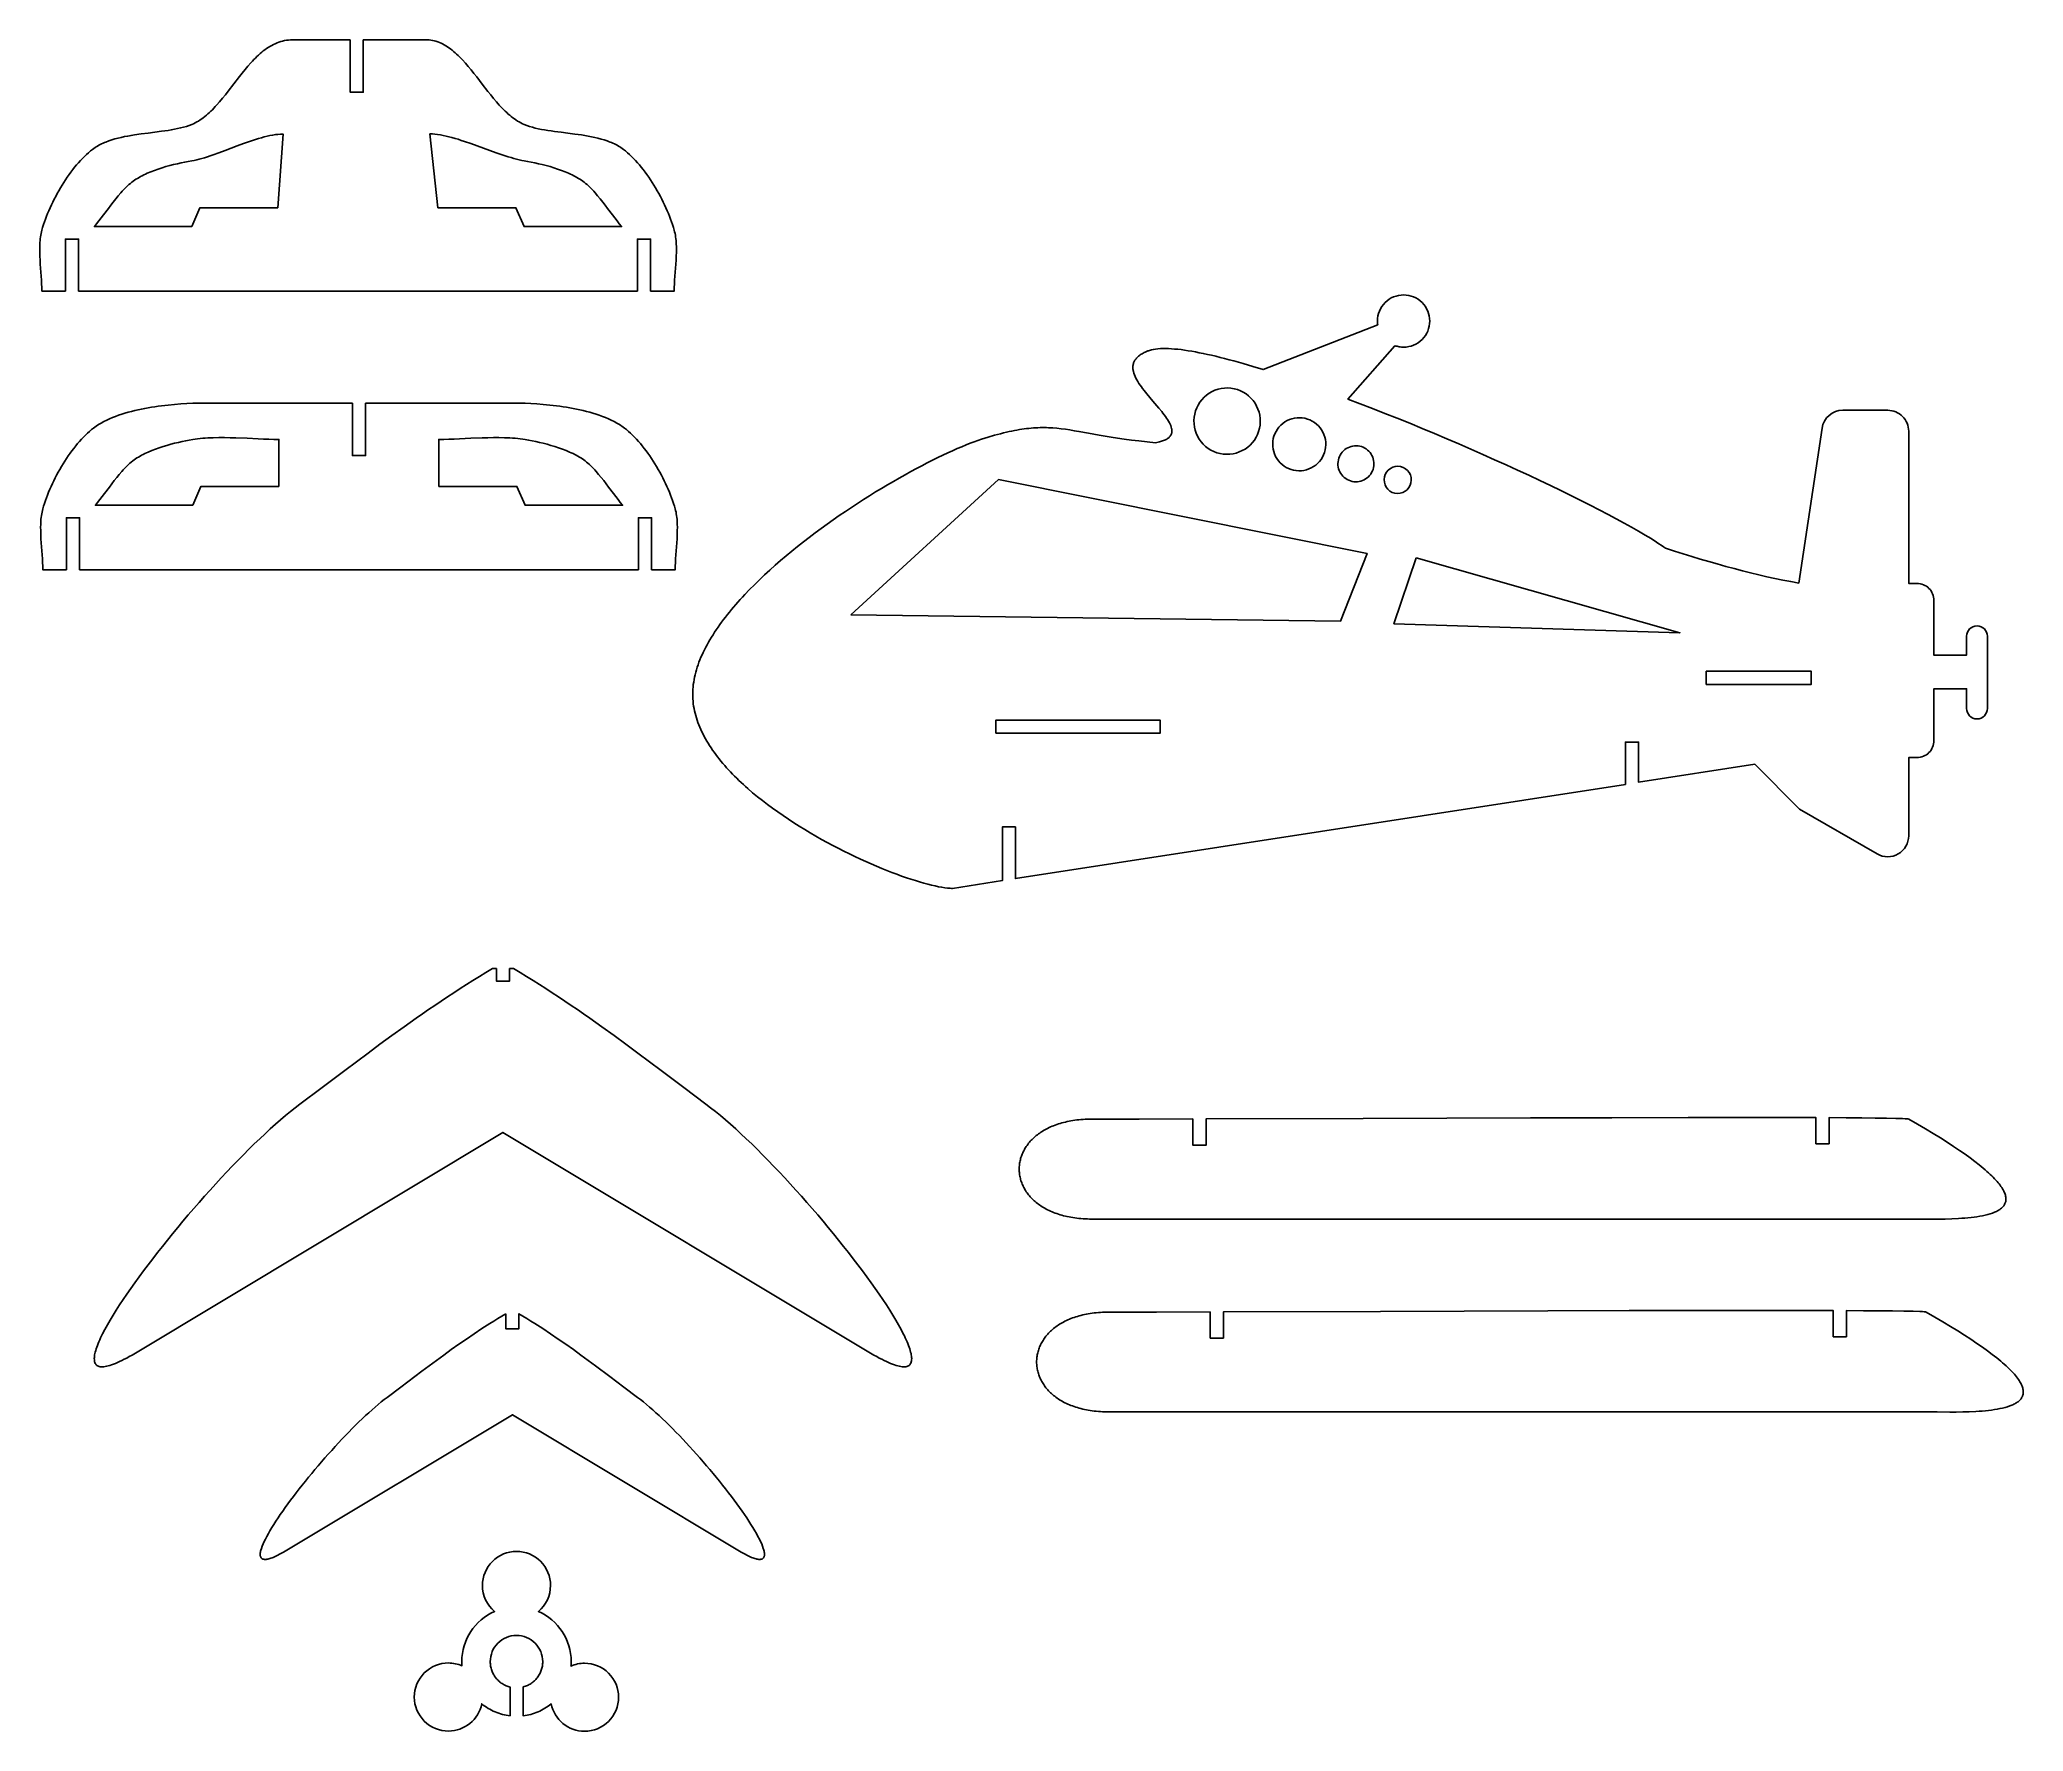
# Model space of a CAD drawing. Extents: x -210 to 243, y -195 to 192.
import ezdxf

# ---------------------------------------------------------------- set-up
doc = ezdxf.new("R2010")
doc.units = 0
doc.header["$MEASUREMENT"] = 0
doc.layers.add('LAYER_1', color=18, linetype='CONTINUOUS')

msp = doc.modelspace()

# ---------------------------------------------------------------- linework, layer by layer
at = {"layer": 'LAYER_1'}
for points in [[(-139.23, 191.45), (-139.23, 179.49), (-136.23, 179.49), (-136.23, 191.45), (-132.66, 191.47), (-128.8, 191.5), (-126.86, 191.51), (-124.99, 191.51), (-123.23, 191.5), (-121.62, 191.47), (-121.21, 191.45), (-120.81, 191.41), (-120.41, 191.34), (-120.01, 191.26), (-119.62, 191.15), (-119.23, 191.03), (-118.85, 190.88), (-118.47, 190.72), (-118.1, 190.54), (-117.73, 190.34), (-117.37, 190.13), (-117, 189.9), (-116.65, 189.65), (-116.29, 189.39), (-115.94, 189.12), (-115.59, 188.83), (-115.25, 188.53), (-114.9, 188.22), (-114.56, 187.9), (-114.22, 187.57), (-113.89, 187.23), (-113.55, 186.88), (-112.89, 186.15), (-112.24, 185.39), (-111.59, 184.61), (-110.95, 183.8), (-110.3, 182.99), (-109.03, 181.33), (-107.75, 179.68), (-107.1, 178.87), (-106.45, 178.08), (-105.8, 177.3), (-105.14, 176.55), (-104.81, 176.19), (-104.47, 175.84), (-104.14, 175.49), (-103.8, 175.16), (-103.45, 174.84), (-103.11, 174.52), (-102.76, 174.22), (-102.41, 173.93), (-102.06, 173.66), (-101.7, 173.4), (-101.34, 173.15), (-100.98, 172.91), (-100.61, 172.7), (-100.24, 172.5), (-99.86, 172.31), (-99.48, 172.15), (-98.87, 171.91), (-98.24, 171.69), (-97.58, 171.5), (-96.91, 171.32), (-96.22, 171.16), (-95.51, 171.01), (-94.79, 170.88), (-94.05, 170.75), (-93.31, 170.64), (-92.55, 170.53), (-91.02, 170.33), (-89.47, 170.14), (-87.91, 169.94), (-87.13, 169.84), (-86.36, 169.72), (-85.59, 169.6), (-84.83, 169.47), (-84.07, 169.33), (-83.33, 169.17), (-82.6, 168.99), (-81.88, 168.8), (-81.17, 168.59), (-80.48, 168.36), (-80.14, 168.24), (-79.81, 168.11), (-79.48, 167.97), (-79.16, 167.83), (-78.84, 167.68), (-78.52, 167.52), (-78.22, 167.36), (-77.91, 167.19), (-77.62, 167.01), (-77.33, 166.83), (-77.05, 166.63), (-76.77, 166.43), (-76.3, 166.07), (-75.84, 165.68), (-75.37, 165.26), (-74.91, 164.83), (-74.46, 164.37), (-74, 163.89), (-73.55, 163.39), (-73.11, 162.88), (-72.67, 162.35), (-72.23, 161.8), (-71.81, 161.23), (-71.39, 160.66), (-70.97, 160.07), (-70.57, 159.47), (-70.17, 158.85), (-69.78, 158.23), (-69.4, 157.61), (-69.03, 156.97), (-68.67, 156.33), (-68.32, 155.68), (-67.98, 155.03), (-67.65, 154.38), (-67.34, 153.73), (-67.04, 153.08), (-66.75, 152.42), (-66.48, 151.77), (-66.22, 151.13), (-65.97, 150.49), (-65.74, 149.85), (-65.53, 149.22), (-65.33, 148.6), (-65.15, 147.99), (-65.05, 147.61), (-64.97, 147.22), (-64.89, 146.82), (-64.83, 146.42), (-64.78, 146), (-64.73, 145.58), (-64.7, 145.15), (-64.68, 144.72), (-64.66, 144.28), (-64.65, 143.83), (-64.66, 142.93), (-64.69, 142.02), (-64.73, 141.09), (-64.86, 139.25), (-64.99, 137.43), (-65.06, 136.55), (-65.11, 135.69), (-65.14, 134.85), (-65.15, 134.05), (-70.56, 134.05), (-70.56, 145.93), (-73.56, 145.93), (-73.56, 134.05), (-99.48, 134.05), (-137.49, 134.05), (-175.45, 134.05), (-201.33, 134.05), (-201.33, 145.93), (-204.33, 145.93), (-204.33, 134.05), (-209.73, 134.05), (-209.75, 134.85), (-209.78, 135.69), (-209.83, 136.55), (-209.89, 137.43), (-210.03, 139.25), (-210.1, 140.17), (-210.15, 141.09), (-210.2, 142.02), (-210.23, 142.93), (-210.23, 143.83), (-210.22, 144.28), (-210.21, 144.72), (-210.18, 145.15), (-210.15, 145.58), (-210.11, 146), (-210.06, 146.42), (-209.99, 146.82), (-209.92, 147.22), (-209.83, 147.61), (-209.73, 147.99), (-209.55, 148.6), (-209.36, 149.22), (-209.14, 149.85), (-208.91, 150.49), (-208.67, 151.13), (-208.41, 151.77), (-208.14, 152.42), (-207.85, 153.08), (-207.55, 153.73), (-207.23, 154.38), (-206.91, 155.03), (-206.57, 155.68), (-206.22, 156.33), (-205.86, 156.97), (-205.49, 157.61), (-205.11, 158.23), (-204.72, 158.85), (-204.33, 159.47), (-203.92, 160.07), (-203.51, 160.66), (-203.09, 161.23), (-202.66, 161.8), (-202.23, 162.35), (-201.79, 162.88), (-201.34, 163.39), (-200.89, 163.89), (-200.44, 164.37), (-199.98, 164.83), (-199.52, 165.26), (-199.06, 165.68), (-198.6, 166.07), (-198.13, 166.43), (-197.85, 166.63), (-197.57, 166.83), (-197.28, 167.01), (-196.99, 167.19), (-196.69, 167.36), (-196.38, 167.53), (-196.07, 167.68), (-195.75, 167.83), (-195.42, 167.97), (-195.1, 168.11), (-194.43, 168.37), (-193.74, 168.6), (-193.03, 168.81), (-192.31, 169.01), (-191.58, 169.18), (-190.84, 169.34), (-190.09, 169.49), (-189.33, 169.62), (-188.56, 169.74), (-187.01, 169.97), (-185.46, 170.17), (-183.91, 170.36), (-182.38, 170.56), (-181.62, 170.67), (-180.88, 170.78), (-180.15, 170.9), (-179.42, 171.04), (-178.72, 171.18), (-178.02, 171.34), (-177.35, 171.51), (-176.69, 171.7), (-176.06, 171.91), (-175.45, 172.15), (-175.06, 172.31), (-174.67, 172.5), (-174.29, 172.7), (-173.92, 172.92), (-173.55, 173.15), (-173.18, 173.4), (-172.82, 173.66), (-172.47, 173.94), (-172.12, 174.23), (-171.77, 174.54), (-171.42, 174.85), (-171.08, 175.18), (-170.74, 175.51), (-170.4, 175.86), (-170.07, 176.22), (-169.74, 176.58), (-169.08, 177.34), (-168.43, 178.12), (-167.78, 178.92), (-167.14, 179.74), (-165.86, 181.4), (-164.58, 183.07), (-163.93, 183.89), (-163.27, 184.7), (-162.61, 185.48), (-161.93, 186.24), (-161.59, 186.61), (-161.25, 186.97), (-160.9, 187.32), (-160.55, 187.67), (-160.19, 188), (-159.83, 188.32), (-159.47, 188.63), (-159.1, 188.93), (-158.72, 189.21), (-158.35, 189.48), (-157.96, 189.74), (-157.58, 189.98), (-157.18, 190.2), (-156.78, 190.41), (-156.38, 190.6), (-155.96, 190.78), (-155.55, 190.94), (-155.12, 191.07), (-154.69, 191.19), (-154.25, 191.29), (-153.81, 191.37), (-153.35, 191.43), (-152.89, 191.46), (-152.42, 191.47), (-145.83, 191.47)], [(-155.75, 153.1), (-173.59, 153.1), (-175.45, 148.78), (-175.45, 148.8), (-197.72, 148.8), (-197.2, 149.41), (-196.68, 150.07), (-196.15, 150.75), (-195.61, 151.46), (-194.52, 152.92), (-193.97, 153.67), (-193.4, 154.4), (-192.83, 155.13), (-192.25, 155.84), (-191.66, 156.53), (-191.36, 156.86), (-191.05, 157.19), (-190.75, 157.5), (-190.44, 157.81), (-190.13, 158.11), (-189.82, 158.39), (-189.5, 158.66), (-189.18, 158.92), (-188.86, 159.16), (-188.53, 159.39), (-188.21, 159.6), (-187.87, 159.81), (-187.51, 160.01), (-187.15, 160.21), (-186.78, 160.4), (-186.4, 160.59), (-186.01, 160.78), (-185.62, 160.96), (-184.8, 161.3), (-183.96, 161.62), (-183.11, 161.93), (-182.24, 162.21), (-181.37, 162.48), (-180.49, 162.72), (-179.61, 162.95), (-178.75, 163.16), (-177.89, 163.35), (-177.06, 163.52), (-176.25, 163.67), (-175.46, 163.81), (-174.91, 163.91), (-174.33, 164.04), (-173.74, 164.18), (-173.13, 164.35), (-172.51, 164.53), (-171.88, 164.73), (-171.23, 164.95), (-170.57, 165.17), (-169.23, 165.66), (-167.85, 166.17), (-165.06, 167.23), (-163.65, 167.75), (-162.26, 168.25), (-161.57, 168.48), (-160.88, 168.7), (-160.2, 168.91), (-159.53, 169.11), (-158.87, 169.29), (-158.22, 169.45), (-157.58, 169.59), (-156.95, 169.71), (-156.34, 169.8), (-155.74, 169.87), (-155.16, 169.92), (-154.87, 169.93), (-154.59, 169.93)], [(-119.2, 153.1), (-101.34, 153.1), (-99.47, 148.78), (-99.47, 148.8), (-77.18, 148.8), (-77.7, 149.41), (-78.22, 150.07), (-78.75, 150.75), (-79.29, 151.46), (-80.38, 152.92), (-80.94, 153.67), (-81.5, 154.4), (-82.08, 155.13), (-82.66, 155.84), (-83.25, 156.53), (-83.55, 156.86), (-83.85, 157.19), (-84.16, 157.5), (-84.47, 157.81), (-84.78, 158.11), (-85.09, 158.39), (-85.41, 158.66), (-85.73, 158.92), (-86.05, 159.16), (-86.38, 159.39), (-86.71, 159.6), (-87.05, 159.81), (-87.4, 160.01), (-87.76, 160.21), (-88.13, 160.4), (-88.51, 160.59), (-88.9, 160.78), (-89.3, 160.96), (-90.11, 161.3), (-90.95, 161.62), (-91.81, 161.93), (-92.68, 162.21), (-93.55, 162.48), (-94.43, 162.72), (-95.31, 162.95), (-96.18, 163.16), (-97.03, 163.35), (-97.87, 163.52), (-98.68, 163.67), (-99.46, 163.81), (-100.02, 163.91), (-100.6, 164.04), (-101.2, 164.19), (-101.82, 164.35), (-102.46, 164.54), (-103.11, 164.74), (-103.78, 164.95), (-104.46, 165.18), (-105.86, 165.66), (-107.29, 166.18), (-110.21, 167.24), (-111.67, 167.77), (-113.13, 168.27), (-113.85, 168.5), (-114.57, 168.73), (-115.27, 168.94), (-115.97, 169.13), (-116.65, 169.31), (-117.32, 169.47), (-117.98, 169.62), (-118.62, 169.73), (-119.25, 169.83), (-119.86, 169.9), (-120.44, 169.95), (-120.73, 169.96), (-121.01, 169.96)], [(-138.72, 108.38), (-138.72, 96.41), (-135.72, 96.41), (-135.72, 108.38), (-99.26, 108.43), (-97.93, 108.34), (-96.54, 108.23), (-95.1, 108.11), (-93.61, 107.96), (-92.1, 107.79), (-91.34, 107.69), (-90.57, 107.58), (-89.8, 107.46), (-89.03, 107.33), (-88.26, 107.2), (-87.5, 107.05), (-86.73, 106.89), (-85.97, 106.71), (-85.22, 106.53), (-84.47, 106.33), (-83.73, 106.12), (-83, 105.89), (-82.29, 105.65), (-81.58, 105.39), (-80.89, 105.12), (-80.21, 104.83), (-79.55, 104.53), (-78.91, 104.2), (-78.29, 103.86), (-77.69, 103.5), (-77.39, 103.31), (-77.1, 103.12), (-76.82, 102.92), (-76.55, 102.72), (-76.08, 102.35), (-75.61, 101.96), (-75.15, 101.55), (-74.69, 101.11), (-74.23, 100.65), (-73.78, 100.18), (-73.33, 99.68), (-72.89, 99.16), (-72.45, 98.63), (-72.01, 98.08), (-71.58, 97.52), (-71.16, 96.94), (-70.75, 96.35), (-70.34, 95.75), (-69.94, 95.14), (-69.55, 94.52), (-69.17, 93.89), (-68.8, 93.25), (-68.44, 92.61), (-68.09, 91.97), (-67.76, 91.32), (-67.43, 90.67), (-67.12, 90.01), (-66.82, 89.36), (-66.53, 88.71), (-66.25, 88.06), (-65.99, 87.41), (-65.75, 86.77), (-65.52, 86.13), (-65.31, 85.5), (-65.11, 84.88), (-64.93, 84.27), (-64.83, 83.89), (-64.74, 83.5), (-64.67, 83.11), (-64.61, 82.7), (-64.55, 82.29), (-64.51, 81.86), (-64.48, 81.44), (-64.45, 81), (-64.44, 80.56), (-64.43, 80.12), (-64.44, 79.21), (-64.46, 78.3), (-64.51, 77.38), (-64.63, 75.53), (-64.77, 73.72), (-64.83, 72.83), (-64.88, 71.97), (-64.92, 71.14), (-64.93, 70.34), (-70.34, 70.34), (-70.34, 82.21), (-73.34, 82.21), (-73.34, 70.34), (-99.26, 70.33), (-137.26, 70.33), (-175.22, 70.33), (-201.11, 70.34), (-201.11, 82.21), (-204.11, 82.21), (-204.11, 70.34), (-209.51, 70.34), (-209.52, 71.14), (-209.56, 71.97), (-209.61, 72.83), (-209.67, 73.72), (-209.81, 75.53), (-209.87, 76.45), (-209.93, 77.38), (-209.98, 78.3), (-210, 79.21), (-210.01, 80.12), (-210, 80.56), (-209.98, 81), (-209.96, 81.44), (-209.93, 81.86), (-209.88, 82.29), (-209.83, 82.7), (-209.77, 83.11), (-209.69, 83.5), (-209.61, 83.89), (-209.51, 84.27), (-209.33, 84.88), (-209.13, 85.5), (-208.92, 86.13), (-208.69, 86.77), (-208.45, 87.41), (-208.19, 88.06), (-207.91, 88.71), (-207.63, 89.36), (-207.32, 90.01), (-207.01, 90.67), (-206.69, 91.32), (-206.35, 91.97), (-206, 92.61), (-205.64, 93.25), (-205.27, 93.89), (-204.89, 94.52), (-204.5, 95.14), (-204.1, 95.75), (-203.7, 96.35), (-203.28, 96.94), (-202.86, 97.52), (-202.44, 98.08), (-202, 98.63), (-201.56, 99.16), (-201.12, 99.68), (-200.67, 100.18), (-200.22, 100.65), (-199.76, 101.11), (-199.3, 101.55), (-198.84, 101.96), (-198.37, 102.35), (-197.91, 102.72), (-197.63, 102.92), (-197.35, 103.12), (-196.77, 103.5), (-196.17, 103.86), (-195.54, 104.2), (-194.9, 104.53), (-194.24, 104.83), (-193.57, 105.12), (-192.88, 105.39), (-192.17, 105.65), (-191.46, 105.89), (-190.73, 106.12), (-189.99, 106.33), (-189.25, 106.53), (-188.49, 106.71), (-187.73, 106.89), (-186.97, 107.05), (-186.2, 107.2), (-185.44, 107.33), (-184.67, 107.46), (-183.9, 107.58), (-183.13, 107.69), (-182.37, 107.79), (-180.86, 107.96), (-179.38, 108.11), (-177.94, 108.23), (-176.55, 108.34), (-175.22, 108.43)], [(-155.53, 89.38), (-173.37, 89.38), (-175.23, 85.07), (-175.23, 85.08), (-197.5, 85.08), (-196.98, 85.7), (-196.46, 86.35), (-195.93, 87.04), (-195.39, 87.74), (-194.3, 89.21), (-193.74, 89.95), (-193.18, 90.69), (-192.61, 91.41), (-192.03, 92.13), (-191.43, 92.81), (-191.13, 93.15), (-190.83, 93.47), (-190.53, 93.79), (-190.22, 94.09), (-189.91, 94.39), (-189.59, 94.67), (-189.28, 94.94), (-188.96, 95.2), (-188.64, 95.44), (-188.31, 95.67), (-187.98, 95.88), (-187.64, 96.09), (-187.29, 96.3), (-186.93, 96.49), (-186.56, 96.69), (-186.18, 96.88), (-185.79, 97.06), (-185.39, 97.24), (-184.58, 97.58), (-183.74, 97.91), (-182.89, 98.21), (-182.02, 98.49), (-181.14, 98.76), (-180.26, 99.01), (-179.39, 99.23), (-178.52, 99.44), (-177.67, 99.63), (-176.83, 99.8), (-176.02, 99.96), (-175.24, 100.09), (-174.69, 100.18), (-174.12, 100.25), (-173.55, 100.32), (-172.96, 100.37), (-172.36, 100.42), (-171.76, 100.45), (-171.15, 100.48), (-170.53, 100.5), (-169.27, 100.53), (-168, 100.53), (-166.71, 100.5), (-165.41, 100.47), (-162.82, 100.37), (-160.28, 100.25), (-159.04, 100.2), (-157.83, 100.16), (-156.66, 100.13), (-155.53, 100.12)], [(-118.98, 89.38), (-101.11, 89.38), (-99.25, 85.07), (-99.25, 85.08), (-76.96, 85.08), (-77.48, 85.7), (-78, 86.35), (-78.53, 87.04), (-79.07, 87.74), (-80.16, 89.21), (-80.71, 89.95), (-81.28, 90.69), (-81.85, 91.41), (-82.43, 92.13), (-83.03, 92.81), (-83.33, 93.15), (-83.63, 93.47), (-83.94, 93.79), (-84.24, 94.09), (-84.55, 94.39), (-84.87, 94.67), (-85.19, 94.94), (-85.51, 95.2), (-85.83, 95.44), (-86.15, 95.67), (-86.48, 95.88), (-86.82, 96.09), (-87.18, 96.3), (-87.54, 96.49), (-87.91, 96.69), (-88.29, 96.88), (-88.68, 97.06), (-89.08, 97.24), (-89.89, 97.58), (-90.73, 97.91), (-91.59, 98.21), (-92.45, 98.49), (-93.33, 98.76), (-94.21, 99.01), (-95.09, 99.23), (-95.96, 99.44), (-96.81, 99.63), (-97.65, 99.8), (-98.46, 99.96), (-99.24, 100.09), (-99.79, 100.18), (-100.36, 100.25), (-100.94, 100.32), (-101.52, 100.37), (-102.12, 100.42), (-102.72, 100.45), (-103.34, 100.48), (-103.96, 100.5), (-105.22, 100.53), (-106.49, 100.53), (-107.78, 100.5), (-109.08, 100.47), (-111.67, 100.37), (-114.22, 100.25), (-115.46, 100.2), (-116.67, 100.16), (-117.85, 100.13), (-118.98, 100.12)], [(-24.76, 60.02), (8.96, 90.92), (93.25, 74.06), (87.17, 58.54)], [(104.49, 73.04), (99.38, 57.97), (164.77, 55.93)], [(170.82, 44.12), (194.82, 44.12), (194.82, 47.12), (170.82, 47.12)], [(8.41, 32.95), (45.93, 32.95), (45.93, 35.95), (8.41, 35.95)], [(-105.8, -20.86), (-105.8, -23.71), (-102.8, -23.71), (-102.8, -20.86), (-101.87, -20.86), (-100.38, -21.76), (-98.9, -22.66), (-97.42, -23.58), (-95.96, -24.5), (-94.5, -25.44), (-93.04, -26.39), (-91.6, -27.34), (-90.16, -28.3), (-88.73, -29.27), (-87.3, -30.24), (-85.89, -31.22), (-84.48, -32.2), (-81.68, -34.18), (-78.91, -36.17), (-76.18, -38.17), (-73.47, -40.17), (-70.79, -42.16), (-68.15, -44.14), (-62.96, -48.05), (-60.41, -49.97), (-57.89, -51.86), (-56.82, -52.67), (-55.72, -53.55), (-54.6, -54.47), (-53.45, -55.44), (-52.29, -56.47), (-51.1, -57.53), (-49.89, -58.64), (-48.67, -59.79), (-47.44, -60.97), (-46.2, -62.19), (-44.94, -63.45), (-43.68, -64.73), (-42.42, -66.04), (-41.15, -67.37), (-39.88, -68.73), (-38.61, -70.1), (-37.34, -71.49), (-36.08, -72.9), (-34.83, -74.32), (-33.58, -75.75), (-32.35, -77.18), (-31.13, -78.62), (-29.93, -80.06), (-28.74, -81.5), (-27.58, -82.94), (-26.43, -84.37), (-25.31, -85.79), (-24.22, -87.2), (-23.15, -88.6), (-22.11, -89.98), (-21.11, -91.34), (-20.14, -92.68), (-19.21, -94), (-18.31, -95.29), (-17.45, -96.55), (-16.64, -97.78), (-15.87, -98.98), (-15.15, -100.14), (-14.48, -101.26), (-13.86, -102.34), (-13.29, -103.38), (-12.77, -104.37), (-12.53, -104.85), (-12.31, -105.31), (-12.1, -105.76), (-11.91, -106.2), (-11.74, -106.62), (-11.57, -107.03), (-11.43, -107.43), (-11.3, -107.81), (-11.19, -108.18), (-11.09, -108.53), (-11.01, -108.87), (-10.95, -109.19), (-10.9, -109.49), (-10.87, -109.78), (-10.86, -110.05), (-10.87, -110.31), (-10.89, -110.54), (-10.94, -110.76), (-11, -110.96), (-11.09, -111.15), (-11.19, -111.31), (-11.31, -111.46), (-11.45, -111.58), (-11.61, -111.69), (-11.8, -111.78), (-12, -111.84), (-12.22, -111.89), (-12.47, -111.91), (-12.73, -111.92), (-13.02, -111.9), (-13.33, -111.86), (-13.66, -111.8), (-14.02, -111.72), (-14.4, -111.61), (-14.8, -111.48), (-15.22, -111.33), (-15.67, -111.15), (-16.14, -110.95), (-16.63, -110.72), (-17.15, -110.47), (-17.7, -110.2), (-18.26, -109.9), (-18.86, -109.57), (-19.48, -109.22), (-104.3, -58.33), (-189.12, -109.22), (-189.74, -109.57), (-190.34, -109.9), (-190.91, -110.2), (-191.45, -110.47), (-191.97, -110.72), (-192.46, -110.95), (-192.93, -111.15), (-193.38, -111.33), (-193.81, -111.48), (-194.21, -111.61), (-194.58, -111.72), (-194.94, -111.8), (-195.27, -111.86), (-195.58, -111.9), (-195.87, -111.92), (-196.13, -111.91), (-196.38, -111.89), (-196.6, -111.84), (-196.81, -111.78), (-196.99, -111.69), (-197.15, -111.58), (-197.29, -111.46), (-197.41, -111.31), (-197.52, -111.15), (-197.6, -110.96), (-197.66, -110.76), (-197.71, -110.54), (-197.73, -110.31), (-197.74, -110.05), (-197.73, -109.78), (-197.7, -109.49), (-197.66, -109.19), (-197.59, -108.87), (-197.51, -108.53), (-197.42, -108.18), (-197.3, -107.81), (-197.17, -107.43), (-197.03, -107.03), (-196.87, -106.62), (-196.69, -106.2), (-196.5, -105.76), (-196.29, -105.31), (-196.07, -104.85), (-195.83, -104.37), (-195.32, -103.38), (-194.75, -102.34), (-194.12, -101.26), (-193.45, -100.14), (-192.73, -98.98), (-191.96, -97.78), (-191.15, -96.55), (-190.29, -95.29), (-189.4, -94), (-188.46, -92.68), (-187.49, -91.34), (-186.49, -89.98), (-185.45, -88.6), (-184.38, -87.2), (-183.29, -85.79), (-182.17, -84.37), (-181.02, -82.94), (-179.86, -81.5), (-178.67, -80.06), (-177.47, -78.62), (-176.25, -77.18), (-175.02, -75.75), (-173.77, -74.32), (-172.52, -72.9), (-171.26, -71.49), (-169.99, -70.1), (-168.73, -68.73), (-167.46, -67.37), (-166.19, -66.04), (-164.92, -64.73), (-163.66, -63.45), (-162.4, -62.19), (-161.16, -60.97), (-159.93, -59.79), (-158.71, -58.64), (-157.5, -57.53), (-156.31, -56.47), (-155.15, -55.44), (-154, -54.47), (-152.88, -53.55), (-151.78, -52.67), (-150.71, -51.86), (-145.65, -48.05), (-140.45, -44.14), (-137.81, -42.16), (-135.13, -40.17), (-132.43, -38.17), (-129.69, -36.17), (-126.92, -34.18), (-125.53, -33.19), (-124.12, -32.2), (-122.71, -31.22), (-121.3, -30.24), (-119.87, -29.27), (-118.44, -28.3), (-117, -27.34), (-115.56, -26.39), (-114.1, -25.44), (-112.64, -24.5), (-111.18, -23.58), (-109.7, -22.66), (-108.22, -21.76), (-106.73, -20.86)], [(53.44, -55.25), (53.44, -61.24), (56.44, -61.24), (56.44, -55.25), (92.36, -55.14), (130.62, -55.01), (149.2, -54.96), (166.65, -54.93), (182.4, -54.92), (189.46, -54.93), (195.89, -54.94), (195.89, -60.93), (198.89, -60.93), (198.89, -54.95), (202.83, -54.97), (206.35, -55), (209.42, -55.03), (212.02, -55.07), (214.12, -55.11), (215.68, -55.16), (216.26, -55.19), (216.69, -55.22), (216.98, -55.25), (217.07, -55.27), (217.11, -55.29), (219.08, -56.42), (220.93, -57.51), (222.68, -58.57), (224.33, -59.59), (225.89, -60.57), (227.34, -61.52), (228.7, -62.44), (229.97, -63.32), (231.15, -64.17), (232.23, -64.98), (233.23, -65.76), (234.15, -66.51), (234.58, -66.88), (234.99, -67.23), (235.37, -67.58), (235.74, -67.92), (236.09, -68.26), (236.41, -68.58), (236.72, -68.9), (237.01, -69.22), (237.29, -69.52), (237.54, -69.82), (237.78, -70.11), (237.99, -70.39), (238.19, -70.67), (238.38, -70.94), (238.54, -71.21), (238.69, -71.47), (238.83, -71.72), (238.94, -71.96), (239.04, -72.2), (239.13, -72.43), (239.2, -72.66), (239.25, -72.88), (239.29, -73.1), (239.32, -73.3), (239.33, -73.51), (239.33, -73.71), (239.31, -73.9), (239.28, -74.08), (239.24, -74.26), (239.18, -74.44), (239.11, -74.61), (239.03, -74.77), (238.93, -74.93), (238.83, -75.09), (238.71, -75.24), (238.58, -75.38), (238.44, -75.52), (238.29, -75.66), (238.12, -75.79), (237.95, -75.91), (237.77, -76.04), (237.58, -76.15), (237.37, -76.27), (237.16, -76.37), (236.94, -76.48), (236.71, -76.58), (236.22, -76.77), (235.71, -76.94), (235.16, -77.1), (234.58, -77.24), (233.98, -77.37), (233.35, -77.49), (232.7, -77.6), (232.04, -77.69), (231.35, -77.77), (230.65, -77.84), (229.93, -77.91), (229.21, -77.96), (228.47, -78.01), (226.98, -78.08), (225.47, -78.12), (223.97, -78.14), (222.49, -78.15), (219.66, -78.14), (217.11, -78.12), (30.34, -78.12), (29.83, -78.12), (29.32, -78.11), (28.82, -78.08), (28.33, -78.06), (27.85, -78.02), (27.37, -77.98), (26.91, -77.92), (26.45, -77.87), (26, -77.8), (25.55, -77.73), (25.12, -77.64), (24.69, -77.56), (24.28, -77.46), (23.87, -77.36), (23.47, -77.25), (23.07, -77.14), (22.69, -77.02), (22.31, -76.89), (21.94, -76.76), (21.58, -76.62), (21.23, -76.48), (20.88, -76.33), (20.55, -76.17), (20.22, -76.01), (19.9, -75.85), (19.58, -75.68), (19.28, -75.5), (18.98, -75.32), (18.7, -75.14), (18.42, -74.95), (18.14, -74.75), (17.88, -74.55), (17.62, -74.35), (17.38, -74.14), (17.14, -73.93), (16.91, -73.72), (16.68, -73.5), (16.47, -73.28), (16.26, -73.05), (16.06, -72.83), (15.87, -72.59), (15.69, -72.36), (15.52, -72.12), (15.35, -71.88), (15.19, -71.64), (15.04, -71.39), (14.9, -71.15), (14.76, -70.9), (14.64, -70.64), (14.52, -70.39), (14.41, -70.14), (14.31, -69.88), (14.22, -69.62), (14.13, -69.36), (14.05, -69.1), (13.99, -68.83), (13.93, -68.57), (13.87, -68.31), (13.83, -68.04), (13.79, -67.77), (13.76, -67.51), (13.74, -67.24), (13.73, -66.97), (13.73, -66.7), (13.73, -66.44), (13.74, -66.17), (13.76, -65.9), (13.79, -65.64), (13.83, -65.37), (13.87, -65.1), (13.93, -64.84), (13.99, -64.57), (14.05, -64.31), (14.13, -64.05), (14.22, -63.79), (14.31, -63.53), (14.41, -63.27), (14.52, -63.02), (14.64, -62.76), (14.76, -62.51), (14.9, -62.26), (15.04, -62.01), (15.19, -61.77), (15.35, -61.53), (15.52, -61.29), (15.69, -61.05), (15.87, -60.81), (16.06, -60.58), (16.26, -60.35), (16.47, -60.13), (16.68, -59.91), (16.91, -59.69), (17.14, -59.47), (17.38, -59.26), (17.62, -59.06), (17.88, -58.85), (18.14, -58.66), (18.42, -58.46), (18.7, -58.27), (18.98, -58.09), (19.28, -57.91), (19.58, -57.73), (19.9, -57.56), (20.22, -57.39), (20.55, -57.23), (20.88, -57.08), (21.23, -56.93), (21.58, -56.78), (21.94, -56.65), (22.31, -56.51), (22.69, -56.39), (23.07, -56.27), (23.47, -56.15), (23.87, -56.05), (24.28, -55.95), (24.69, -55.85), (25.12, -55.76), (25.55, -55.68), (26, -55.61), (26.45, -55.54), (26.91, -55.48), (27.37, -55.43), (27.85, -55.39), (28.33, -55.35), (28.82, -55.32), (29.32, -55.3), (29.83, -55.29), (30.34, -55.29), (41.18, -55.28)], [(-103.65, -99.77), (-103.65, -103.23), (-100.65, -103.23), (-100.65, -99.77), (-99.73, -100.32), (-98.82, -100.88), (-97.91, -101.45), (-97.01, -102.02), (-95.21, -103.18), (-93.43, -104.36), (-91.67, -105.56), (-89.92, -106.77), (-88.2, -107.99), (-86.49, -109.22), (-84.8, -110.45), (-83.13, -111.68), (-79.85, -114.14), (-76.65, -116.55), (-73.52, -118.9), (-72.86, -119.4), (-72.18, -119.94), (-71.49, -120.51), (-70.78, -121.11), (-70.06, -121.74), (-69.33, -122.4), (-68.59, -123.08), (-67.83, -123.79), (-67.07, -124.52), (-66.31, -125.27), (-65.53, -126.05), (-64.75, -126.84), (-63.97, -127.64), (-63.19, -128.47), (-62.41, -129.3), (-61.62, -130.15), (-60.84, -131.01), (-60.06, -131.88), (-59.29, -132.75), (-58.52, -133.63), (-57.76, -134.52), (-57.01, -135.41), (-56.27, -136.3), (-55.54, -137.18), (-54.82, -138.07), (-54.11, -138.95), (-53.42, -139.83), (-52.75, -140.7), (-52.09, -141.56), (-51.45, -142.41), (-50.83, -143.25), (-50.23, -144.08), (-49.65, -144.89), (-49.1, -145.69), (-48.57, -146.47), (-48.07, -147.23), (-47.6, -147.97), (-47.15, -148.68), (-46.74, -149.38), (-46.35, -150.04), (-46, -150.68), (-45.68, -151.29), (-45.4, -151.87), (-45.15, -152.42), (-44.95, -152.94), (-44.78, -153.42), (-44.71, -153.64), (-44.65, -153.86), (-44.6, -154.07), (-44.56, -154.27), (-44.53, -154.45), (-44.51, -154.63), (-44.51, -154.8), (-44.51, -154.96), (-44.53, -155.1), (-44.55, -155.24), (-44.59, -155.36), (-44.64, -155.47), (-44.71, -155.58), (-44.78, -155.67), (-44.87, -155.74), (-44.97, -155.81), (-45.08, -155.86), (-45.21, -155.9), (-45.34, -155.93), (-45.5, -155.95), (-45.66, -155.95), (-45.84, -155.94), (-46.03, -155.92), (-46.23, -155.88), (-46.45, -155.83), (-46.69, -155.76), (-46.93, -155.68), (-47.19, -155.59), (-47.47, -155.48), (-47.76, -155.35), (-48.07, -155.21), (-48.39, -155.06), (-49.07, -154.7), (-49.82, -154.29), (-102.15, -122.89), (-154.49, -154.29), (-155.23, -154.7), (-155.92, -155.06), (-156.24, -155.21), (-156.55, -155.35), (-156.84, -155.48), (-157.11, -155.59), (-157.37, -155.68), (-157.62, -155.76), (-157.85, -155.83), (-158.07, -155.88), (-158.28, -155.92), (-158.47, -155.94), (-158.65, -155.95), (-158.81, -155.95), (-158.96, -155.93), (-159.1, -155.9), (-159.22, -155.86), (-159.34, -155.81), (-159.44, -155.74), (-159.52, -155.67), (-159.6, -155.58), (-159.66, -155.47), (-159.71, -155.36), (-159.75, -155.24), (-159.78, -155.1), (-159.8, -154.96), (-159.8, -154.8), (-159.79, -154.63), (-159.78, -154.45), (-159.75, -154.27), (-159.71, -154.07), (-159.66, -153.86), (-159.53, -153.42), (-159.36, -152.94), (-159.15, -152.42), (-158.91, -151.87), (-158.62, -151.29), (-158.31, -150.68), (-157.95, -150.04), (-157.57, -149.38), (-157.15, -148.68), (-156.71, -147.97), (-156.23, -147.23), (-155.73, -146.47), (-155.21, -145.69), (-154.65, -144.89), (-154.08, -144.08), (-153.48, -143.25), (-152.86, -142.41), (-152.22, -141.56), (-151.56, -140.7), (-150.89, -139.83), (-150.19, -138.95), (-149.49, -138.07), (-148.77, -137.18), (-148.04, -136.3), (-147.29, -135.41), (-146.54, -134.52), (-145.78, -133.63), (-145.02, -132.75), (-144.24, -131.88), (-143.46, -131.01), (-142.68, -130.15), (-141.9, -129.3), (-141.12, -128.47), (-140.33, -127.64), (-139.55, -126.84), (-138.77, -126.05), (-138, -125.27), (-137.23, -124.52), (-136.47, -123.79), (-135.72, -123.08), (-134.98, -122.4), (-134.24, -121.74), (-133.52, -121.11), (-132.82, -120.51), (-132.12, -119.94), (-131.45, -119.4), (-130.79, -118.9), (-127.66, -116.55), (-124.46, -114.14), (-122.83, -112.91), (-121.17, -111.68), (-119.5, -110.45), (-117.82, -109.22), (-116.11, -107.99), (-114.38, -106.77), (-112.64, -105.56), (-110.88, -104.36), (-109.1, -103.18), (-107.3, -102.02), (-106.4, -101.45), (-105.49, -100.88), (-104.57, -100.32)], [(57.42, -99.36), (57.42, -105.35), (60.42, -105.35), (60.42, -99.35), (96.33, -99.25), (134.59, -99.12), (153.17, -99.07), (170.63, -99.04), (186.38, -99.03), (193.44, -99.03), (199.86, -99.05), (199.86, -105.04), (202.86, -105.04), (202.86, -99.06), (206.8, -99.08), (210.33, -99.11), (213.4, -99.14), (216, -99.18), (218.09, -99.22), (219.66, -99.27), (220.23, -99.3), (220.67, -99.33), (220.95, -99.36), (221.04, -99.38), (221.09, -99.39), (223.05, -100.53), (224.91, -101.62), (226.66, -102.68), (228.31, -103.7), (229.86, -104.68), (231.32, -105.63), (232.68, -106.55), (233.94, -107.43), (235.12, -108.27), (236.21, -109.09), (237.21, -109.87), (238.13, -110.62), (238.55, -110.99), (238.96, -111.34), (239.35, -111.69), (239.71, -112.03), (240.06, -112.37), (240.39, -112.69), (240.7, -113.01), (240.99, -113.32), (241.26, -113.63), (241.51, -113.93), (241.75, -114.22), (241.97, -114.5), (242.17, -114.78), (242.35, -115.05), (242.52, -115.32), (242.67, -115.57), (242.8, -115.83), (242.92, -116.07), (243.02, -116.31), (243.1, -116.54), (243.17, -116.77), (243.23, -116.99), (243.27, -117.2), (243.29, -117.41), (243.3, -117.62), (243.3, -117.81), (243.28, -118), (243.25, -118.19), (243.21, -118.37), (243.15, -118.55), (243.08, -118.72), (243, -118.88), (242.91, -119.04), (242.8, -119.2), (242.68, -119.35), (242.55, -119.49), (242.41, -119.63), (242.26, -119.77), (242.1, -119.9), (241.93, -120.02), (241.74, -120.14), (241.55, -120.26), (241.35, -120.37), (241.14, -120.48), (240.91, -120.59), (240.68, -120.69), (240.2, -120.87), (239.68, -121.05), (239.13, -121.21), (238.56, -121.35), (237.95, -121.48), (237.33, -121.6), (236.68, -121.7), (236.01, -121.8), (235.32, -121.88), (234.62, -121.95), (233.91, -122.02), (233.18, -122.07), (232.44, -122.12), (230.95, -122.18), (229.45, -122.23), (227.95, -122.25), (226.47, -122.26), (223.64, -122.24), (221.09, -122.23), (34.32, -122.23), (33.8, -122.23), (33.29, -122.21), (32.79, -122.19), (32.3, -122.16), (31.82, -122.13), (31.35, -122.08), (30.88, -122.03), (30.42, -121.97), (29.97, -121.91), (29.53, -121.83), (29.1, -121.75), (28.67, -121.67), (28.25, -121.57), (27.84, -121.47), (27.44, -121.36), (27.05, -121.25), (26.66, -121.13), (26.28, -121), (25.92, -120.87), (25.55, -120.73), (25.2, -120.59), (24.86, -120.44), (24.52, -120.28), (24.19, -120.12), (23.87, -119.96), (23.56, -119.79), (23.25, -119.61), (22.96, -119.43), (22.67, -119.24), (22.39, -119.05), (22.12, -118.86), (21.85, -118.66), (21.6, -118.46), (21.35, -118.25), (21.11, -118.04), (20.88, -117.83), (20.66, -117.61), (20.44, -117.39), (20.24, -117.16), (20.04, -116.93), (19.85, -116.7), (19.66, -116.47), (19.49, -116.23), (19.32, -115.99), (19.17, -115.75), (19.02, -115.5), (18.87, -115.25), (18.74, -115), (18.61, -114.75), (18.5, -114.5), (18.39, -114.24), (18.29, -113.99), (18.19, -113.73), (18.11, -113.47), (18.03, -113.2), (17.96, -112.94), (17.9, -112.68), (17.85, -112.41), (17.8, -112.15), (17.77, -111.88), (17.74, -111.61), (17.72, -111.35), (17.71, -111.08), (17.7, -110.81), (17.71, -110.54), (17.72, -110.28), (17.74, -110.01), (17.77, -109.74), (17.8, -109.48), (17.85, -109.21), (17.9, -108.95), (17.96, -108.68), (18.03, -108.42), (18.11, -108.16), (18.19, -107.9), (18.29, -107.64), (18.39, -107.38), (18.5, -107.13), (18.61, -106.87), (18.74, -106.62), (18.87, -106.37), (19.02, -106.12), (19.17, -105.88), (19.32, -105.63), (19.49, -105.39), (19.66, -105.16), (19.85, -104.92), (20.04, -104.69), (20.24, -104.46), (20.44, -104.24), (20.66, -104.02), (20.88, -103.8), (21.11, -103.58), (21.35, -103.37), (21.6, -103.17), (21.85, -102.96), (22.12, -102.76), (22.39, -102.57), (22.67, -102.38), (22.96, -102.19), (23.25, -102.01), (23.56, -101.84), (23.87, -101.67), (24.19, -101.5), (24.52, -101.34), (24.86, -101.19), (25.2, -101.04), (25.55, -100.89), (25.92, -100.75), (26.28, -100.62), (26.66, -100.5), (27.05, -100.38), (27.44, -100.26), (27.84, -100.15), (28.25, -100.05), (28.67, -99.96), (29.1, -99.87), (29.53, -99.79), (29.97, -99.72), (30.42, -99.65), (30.88, -99.59), (31.35, -99.54), (31.82, -99.5), (32.3, -99.46), (32.79, -99.43), (33.29, -99.41), (33.8, -99.4), (34.32, -99.39), (45.15, -99.39)]]:
    msp.add_lwpolyline(points, close=True, dxfattribs=at)
for points in [[(235.1, 45.47), (235.1, 38.6, -1), (230.33, 38.6), (230.33, 38.6), (230.33, 43.12), (222.86, 43.12), (222.86, 31.25, -0.414214), (218.98, 27.37), (217.1, 27.37), (217.1, 9.49, -0.57735), (209.9, 5.34), (192.16, 15.58), (181.9, 25.84), (155.32, 21.73), (155.32, 30.91), (152.32, 30.91), (152.32, 21.26), (12.87, -0.29), (12.87, 11.54), (9.87, 11.54), (9.87, -0.76), (-1.53, -2.52), (-1.79, -2.52), (-2.06, -2.51), (-2.65, -2.46), (-3.29, -2.38), (-3.98, -2.28), (-4.72, -2.15), (-5.5, -1.98), (-6.32, -1.79), (-7.19, -1.57), (-8.1, -1.33), (-9.04, -1.05), (-10.02, -0.75), (-11.03, -0.43), (-12.08, -0.08), (-13.15, 0.3), (-14.25, 0.7), (-15.38, 1.12), (-16.53, 1.57), (-17.7, 2.05), (-18.9, 2.54), (-20.11, 3.06), (-21.33, 3.6), (-22.57, 4.17), (-23.82, 4.75), (-25.09, 5.36), (-26.36, 5.98), (-27.63, 6.63), (-28.91, 7.29), (-30.19, 7.98), (-31.47, 8.68), (-32.75, 9.4), (-34.03, 10.14), (-35.29, 10.9), (-36.56, 11.68), (-37.81, 12.47), (-39.05, 13.28), (-40.27, 14.1), (-41.48, 14.94), (-42.67, 15.79), (-43.84, 16.66), (-44.99, 17.54), (-46.12, 18.44), (-47.22, 19.35), (-48.29, 20.27), (-48.82, 20.74), (-49.34, 21.21), (-49.85, 21.68), (-50.35, 22.16), (-50.84, 22.64), (-51.33, 23.12), (-51.8, 23.6), (-52.27, 24.09), (-52.73, 24.58), (-53.17, 25.07), (-53.61, 25.56), (-54.04, 26.06), (-54.46, 26.56), (-54.86, 27.06), (-55.26, 27.56), (-55.64, 28.07), (-56.02, 28.58), (-56.38, 29.09), (-56.73, 29.6), (-57.06, 30.12), (-57.39, 30.64), (-57.7, 31.16), (-58, 31.68), (-58.29, 32.2), (-58.56, 32.73), (-58.82, 33.25), (-59.07, 33.78), (-59.3, 34.31), (-59.52, 34.84), (-59.72, 35.38), (-59.91, 35.91), (-60.08, 36.45), (-60.24, 36.99), (-60.38, 37.53), (-60.51, 38.07), (-60.62, 38.61), (-60.71, 39.15), (-60.79, 39.7), (-60.85, 40.24), (-60.89, 40.79), (-60.92, 41.33), (-60.92, 41.88), (-60.92, 42.43), (-60.89, 42.98), (-60.84, 43.53), (-60.78, 44.09), (-60.7, 44.65), (-60.61, 45.2), (-60.5, 45.76), (-60.37, 46.33), (-60.22, 46.89), (-60.06, 47.45), (-59.89, 48.02), (-59.7, 48.59), (-59.49, 49.16), (-59.27, 49.73), (-59.03, 50.3), (-58.78, 50.87), (-58.52, 51.44), (-58.24, 52.01), (-57.94, 52.59), (-57.64, 53.16), (-57.32, 53.74), (-56.99, 54.31), (-56.64, 54.89), (-56.28, 55.47), (-55.91, 56.04), (-55.53, 56.62), (-55.13, 57.2), (-54.73, 57.77), (-54.31, 58.35), (-53.88, 58.92), (-53.44, 59.5), (-52.99, 60.08), (-52.53, 60.65), (-52.06, 61.22), (-51.58, 61.8), (-51.09, 62.37), (-50.58, 62.94), (-50.07, 63.51), (-49.55, 64.08), (-49.03, 64.65), (-47.94, 65.78), (-46.83, 66.91), (-45.68, 68.03), (-44.51, 69.15), (-43.3, 70.26), (-42.07, 71.35), (-40.82, 72.44), (-39.55, 73.52), (-38.25, 74.59), (-36.94, 75.65), (-35.62, 76.7), (-34.27, 77.73), (-32.92, 78.76), (-31.55, 79.76), (-30.18, 80.76), (-28.8, 81.73), (-27.41, 82.7), (-26.02, 83.64), (-24.63, 84.57), (-23.24, 85.48), (-21.86, 86.37), (-20.47, 87.25), (-19.1, 88.1), (-17.73, 88.93), (-16.37, 89.74), (-15.02, 90.53), (-13.69, 91.29), (-12.37, 92.04), (-11.07, 92.75), (-9.79, 93.45), (-8.52, 94.11), (-7.29, 94.76), (-6.07, 95.37), (-4.88, 95.96), (-3.73, 96.52), (-2.6, 97.04), (-1.5, 97.54), (-0.44, 98.01), (0.59, 98.45), (1.58, 98.86), (2.53, 99.23), (3.44, 99.57), (4.3, 99.88), (5.12, 100.16), (6.66, 100.63), (8.11, 101.06), (8.8, 101.25), (9.48, 101.43), (10.14, 101.6), (10.79, 101.75), (11.41, 101.9), (12.03, 102.03), (12.63, 102.15), (13.21, 102.26), (13.78, 102.36), (14.34, 102.45), (14.89, 102.53), (15.43, 102.6), (15.96, 102.65), (16.48, 102.7), (16.99, 102.74), (17.5, 102.78), (18, 102.8), (18.49, 102.81), (18.98, 102.82), (19.47, 102.82), (19.95, 102.81), (20.43, 102.79), (21.39, 102.74), (22.34, 102.66), (23.31, 102.55), (24.29, 102.43), (25.28, 102.28), (26.3, 102.12), (27.36, 101.94), (29.59, 101.54), (32.03, 101.11), (33.35, 100.89), (34.73, 100.66), (36.2, 100.43), (37.74, 100.21), (39.38, 99.98), (41.11, 99.76), (42.95, 99.55), (44.89, 99.36), (45.49, 99.48), (45.77, 99.54), (46.03, 99.61), (46.28, 99.69), (46.52, 99.77), (46.74, 99.85), (46.95, 99.94), (47.14, 100.02), (47.32, 100.12), (47.49, 100.21), (47.65, 100.31), (47.79, 100.42), (47.93, 100.52), (48.05, 100.63), (48.15, 100.75), (48.25, 100.86), (48.34, 100.98), (48.41, 101.11), (48.48, 101.23), (48.53, 101.36), (48.57, 101.49), (48.61, 101.63), (48.63, 101.76), (48.65, 101.9), (48.65, 102.04), (48.65, 102.19), (48.64, 102.34), (48.61, 102.49), (48.58, 102.64), (48.5, 102.95), (48.39, 103.27), (48.24, 103.6), (48.07, 103.94), (47.88, 104.29), (47.66, 104.64), (47.42, 105), (47.17, 105.37), (46.89, 105.74), (46.6, 106.12), (46.3, 106.5), (45.65, 107.28), (44.29, 108.88), (43.59, 109.69), (42.91, 110.51), (42.26, 111.32), (41.95, 111.73), (41.65, 112.14), (41.36, 112.54), (41.09, 112.94), (40.85, 113.34), (40.62, 113.74), (40.41, 114.13), (40.22, 114.52), (40.07, 114.91), (39.93, 115.29), (39.83, 115.66), (39.79, 115.85), (39.76, 116.03), (39.74, 116.21), (39.73, 116.39), (39.72, 116.57), (39.73, 116.75), (39.74, 116.93), (39.76, 117.1), (39.79, 117.27), (39.84, 117.44), (39.89, 117.61), (39.95, 117.77), (40.02, 117.94), (40.11, 118.1), (40.2, 118.26), (40.31, 118.42), (40.43, 118.57), (40.56, 118.72), (40.7, 118.87), (40.86, 119.02), (41.02, 119.16), (41.2, 119.31), (41.4, 119.45), (41.6, 119.58), (41.82, 119.72), (42.05, 119.85), (42.3, 119.97), (42.56, 120.1), (42.84, 120.22), (43.13, 120.34), (43.32, 120.41), (43.53, 120.48), (43.96, 120.6), (44.42, 120.7), (44.91, 120.78), (45.44, 120.83), (46, 120.87), (46.59, 120.89), (47.2, 120.9), (47.85, 120.88), (48.53, 120.85), (49.23, 120.79), (49.96, 120.72), (50.72, 120.64), (51.51, 120.53), (52.32, 120.41), (53.16, 120.27), (54.02, 120.12), (54.9, 119.95), (55.81, 119.77), (56.74, 119.57), (57.7, 119.35), (58.67, 119.12), (59.67, 118.88), (60.68, 118.62), (61.72, 118.35), (62.78, 118.06), (63.85, 117.77), (64.94, 117.46), (67.18, 116.8), (69.48, 116.09), (95.7, 126.35), (95.67, 126.56), (95.65, 126.77), (95.64, 126.98), (95.64, 127.19, -0.414214), (101.62, 133.16, -0.414214), (107.59, 127.19, -0.414214), (101.62, 121.21), (101.36, 121.22), (101.1, 121.23), (100.85, 121.26), (100.6, 121.3), (100.35, 121.35), (100.11, 121.41), (99.86, 121.47), (99.63, 121.55), (88.87, 109.33), (91.68, 108.27), (94.51, 107.19), (97.34, 106.08), (100.18, 104.95), (103.02, 103.81), (105.85, 102.65), (108.67, 101.47), (111.47, 100.29), (114.25, 99.09), (117.01, 97.9), (119.73, 96.7), (122.42, 95.49), (125.08, 94.29), (127.68, 93.1), (130.24, 91.91), (132.74, 90.73), (135.19, 89.57), (137.57, 88.42), (139.88, 87.28), (142.12, 86.17), (144.28, 85.07), (146.36, 84.01), (148.35, 82.96), (150.24, 81.95), (152.04, 80.97), (153.74, 80.03), (155.33, 79.12), (156.81, 78.25), (158.18, 77.43), (159.42, 76.64), (160, 76.27), (160.54, 75.91), (161.05, 75.56), (161.53, 75.22), (163.52, 74.59), (165.5, 73.96), (167.48, 73.36), (169.44, 72.77), (171.39, 72.19), (173.33, 71.64), (175.25, 71.1), (177.16, 70.59), (179.06, 70.09), (180.95, 69.62), (182.82, 69.17), (184.67, 68.74), (186.51, 68.33), (188.34, 67.95), (190.14, 67.6), (191.94, 67.27), (197.28, 102.69, -0.370989), (202.03, 106.78), (212.3, 106.78, -0.414214), (217.1, 101.98), (217.1, 67.2), (218.98, 67.2, -0.414214), (222.86, 63.32), (222.81, 50.83), (230.33, 50.83), (230.33, 55.1, -1), (235.1, 55.1), (235.1, 48.65)], [(61.4, 111.88, 0.414214), (53.68, 104.43, 0.414214), (61.13, 96.72, 0.414214), (68.84, 104.16, 0.414214)], [(77.86, 105.08, 0.414214), (71.68, 99.12, 0.414214), (77.64, 92.94, 0.414214), (83.82, 98.9, 0.414214)], [(90.79, 98.67, 0.414214), (86.6, 94.62, 0.414214), (90.64, 90.43, 0.414214), (94.83, 94.47, 0.414214)], [(100.32, 93.97, 0.414214), (97.16, 90.92, 0.414214), (100.21, 87.76, 0.414214), (103.37, 90.81, 0.414214)], [(-102.66, -191.73), (-103.11, -191.67), (-103.55, -191.59), (-103.99, -191.5), (-104.42, -191.39), (-104.85, -191.27), (-105.28, -191.13), (-105.7, -190.98), (-106.11, -190.81), (-106.52, -190.63), (-106.92, -190.44), (-107.31, -190.22), (-107.7, -190), (-108.08, -189.76), (-108.45, -189.51), (-108.81, -189.24), (-109.16, -188.96, -0.356691), (-116.78, -195.2, -0.414214), (-124.57, -187.41, -0.414214), (-116.78, -179.63, -0.10287), (-113.68, -180.28, -0.019524), (-113.73, -179.3, -0.298084), (-106.22, -167.85, -0.221364), (-109, -161.89, -0.414214), (-101.22, -154.11, -0.414214), (-93.43, -161.89, -0.221364), (-96.21, -167.85, -0.298084), (-88.7, -179.3, -0.020769), (-88.75, -180.34, -0.1031), (-85.65, -179.69, -0.414214), (-77.86, -187.47, -0.414214), (-85.65, -195.25, -0.358521), (-93.28, -188.97), (-93.63, -189.24), (-93.99, -189.51), (-94.35, -189.76), (-94.72, -189.99), (-95.1, -190.22), (-95.49, -190.42), (-95.88, -190.62), (-96.28, -190.8), (-96.69, -190.96), (-97.1, -191.12), (-97.52, -191.25), (-97.94, -191.38), (-98.37, -191.48), (-98.79, -191.58), (-99.23, -191.66), (-99.66, -191.72), (-99.66, -185.11), (-99.42, -185.04), (-99.19, -184.96), (-98.96, -184.88), (-98.73, -184.78), (-98.51, -184.67), (-98.3, -184.56), (-98.09, -184.44), (-97.88, -184.31), (-97.69, -184.17), (-97.49, -184.02), (-97.31, -183.87), (-97.13, -183.71), (-96.95, -183.54), (-96.79, -183.37), (-96.63, -183.18), (-96.48, -183), (-96.33, -182.8), (-96.19, -182.6), (-96.07, -182.4), (-95.94, -182.19), (-95.83, -181.97), (-95.73, -181.75), (-95.63, -181.53), (-95.55, -181.3), (-95.47, -181.06), (-95.41, -180.82), (-95.35, -180.58), (-95.3, -180.33), (-95.26, -180.08), (-95.24, -179.83), (-95.22, -179.58), (-95.22, -179.32, 0.414214), (-101.22, -173.32, 0.414214), (-107.22, -179.32), (-107.21, -179.58), (-107.19, -179.84), (-107.17, -180.1), (-107.13, -180.35), (-107.08, -180.6), (-107.02, -180.84), (-106.95, -181.09), (-106.87, -181.32), (-106.78, -181.56), (-106.69, -181.78), (-106.58, -182.01), (-106.46, -182.23), (-106.34, -182.44), (-106.21, -182.64), (-106.07, -182.85), (-105.92, -183.04), (-105.76, -183.23), (-105.6, -183.41), (-105.43, -183.59), (-105.25, -183.75), (-105.07, -183.91), (-104.88, -184.07), (-104.68, -184.21), (-104.48, -184.35), (-104.27, -184.48), (-104.06, -184.6), (-103.84, -184.71), (-103.61, -184.82), (-103.38, -184.91), (-103.15, -185), (-102.91, -185.07), (-102.67, -185.14)]]:
    msp.add_lwpolyline(points, format="xyb", close=True, dxfattribs=at)

doc.saveas('drawing.dxf')
